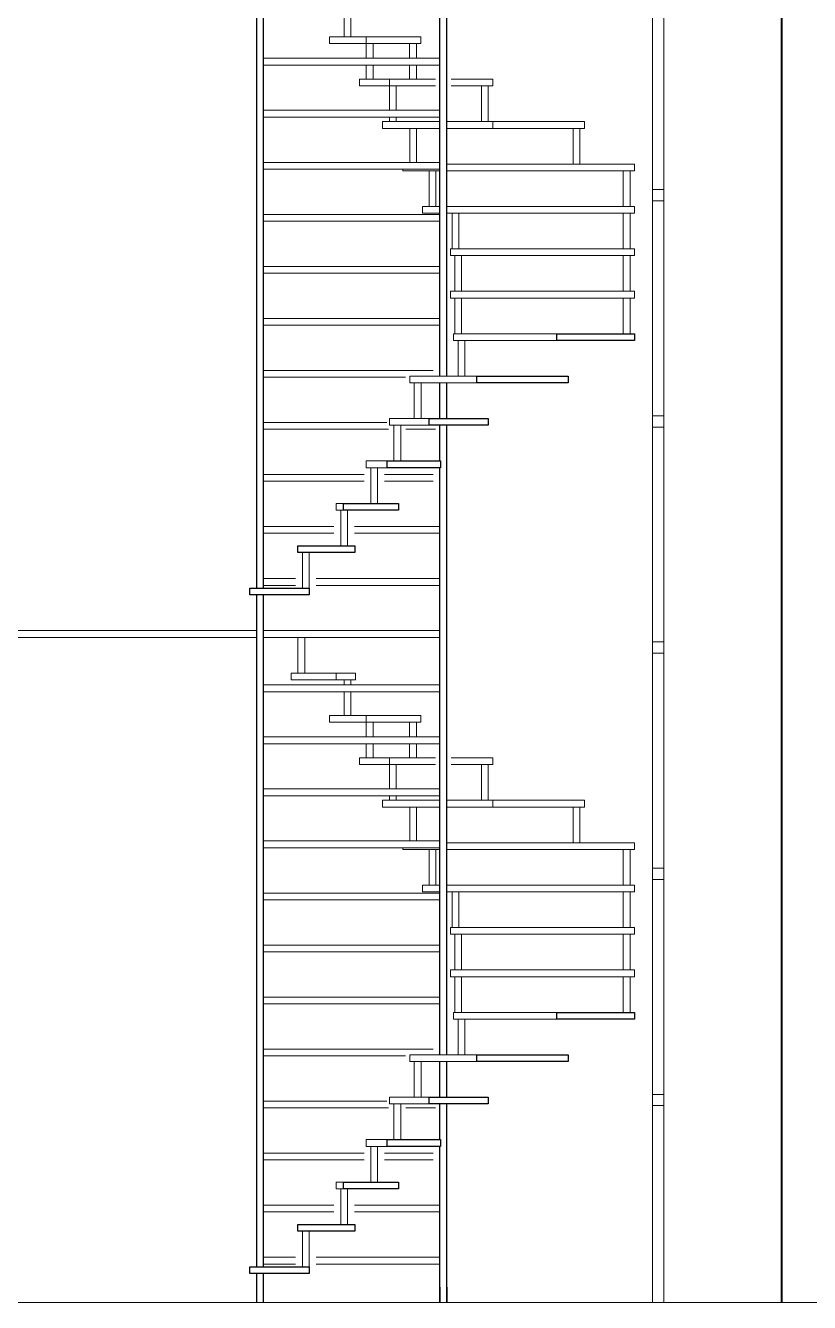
# Model space of a CAD drawing. Header units: millimetres. Extents: x 2016.56 to 2021.8, y 13721.83 to 13722.48.
# Drawn here: x 2019.1237 to 2019.193, y 13722.0455 to 13722.1584 of the extents above; entities that cross this region are included whole.
import ezdxf

# ---------------------------------------------------------------- set-up
doc = ezdxf.new("R2010")
doc.units = ezdxf.units.MM
doc.layers.get('0').update_dxf_attribs({"lineweight": 20})
doc.layers.add('0.3', color=150, linetype='Continuous', lineweight=30)
doc.layers.add('DUVAR', color=4, linetype='Continuous', lineweight=40)

msp = doc.modelspace()

# ---------------------------------------------------------------- linework, layer by layer
for p, q in [((2019.179171023997, 13722.39727860414), (2019.179171023997, 13722.04553762157)), ((2019.180171023997, 13722.39727860414), (2019.180171023997, 13722.04553762157)), ((2019.151898538004, 13722.15953762157), (2019.151898538004, 13722.15743762157)), ((2019.152498538004, 13722.15953762157), (2019.152498538004, 13722.15743762157)), ((2019.150602645101, 13722.15743762157), (2019.153856557354, 13722.15743762157)), ((2019.150602645101, 13722.15683762157), (2019.150602645101, 13722.15743762157)), ((2019.153856557354, 13722.15683762157), (2019.150602645101, 13722.15683762157)), ((2019.153856557354, 13722.15743762157), (2019.158681902074, 13722.15743762157)), ((2019.153856557354, 13722.15743762157), (2019.153856557354, 13722.15683762157)), ((2019.158681902074, 13722.15683762157), (2019.153856557354, 13722.15683762157)), ((2019.153856557354, 13722.15683762157), (2019.153856557354, 13722.15553762157)), ((2019.154456557354, 13722.15683762157), (2019.154456557354, 13722.15553762157)), ((2019.157681902074, 13722.15683762157), (2019.157681902074, 13722.15553762157)), ((2019.158281902074, 13722.15683762157), (2019.158281902074, 13722.15553762157)), ((2019.158681902074, 13722.15743762157), (2019.158681902074, 13722.15683762157)), ((2019.144771023997, 13722.15553762157), (2019.160371023997, 13722.15553762157)), ((2019.144771023997, 13722.15493762157), (2019.160371023997, 13722.15493762157)), ((2019.153856557354, 13722.15493762157), (2019.153856557354, 13722.15368762157)), ((2019.154456557354, 13722.15493762157), (2019.154456557354, 13722.15368762157)), ((2019.157681902074, 13722.15493762157), (2019.157681902074, 13722.15368762157)), ((2019.158281902074, 13722.15493762157), (2019.158281902074, 13722.15368762157)), ((2019.153256557355, 13722.15368762157), (2019.155904423384, 13722.15368762157)), ((2019.153256557355, 13722.15308762157), (2019.153256557355, 13722.15368762157)), ((2019.155904423384, 13722.15368762157), (2019.159971023998, 13722.15368762157)), ((2019.155904423384, 13722.15368762157), (2019.155904423384, 13722.15308762157)), ((2019.161371023997, 13722.15368762157), (2019.165042801649, 13722.15368762157)), ((2019.165042801649, 13722.15368762157), (2019.165042801649, 13722.15308762157)), ((2019.155904423384, 13722.15308762157), (2019.153256557355, 13722.15308762157)), ((2019.155904423384, 13722.15308762157), (2019.155904423384, 13722.15093762157)), ((2019.159971023998, 13722.15308762157), (2019.155904423384, 13722.15308762157)), ((2019.156504423384, 13722.15308762157), (2019.156504423384, 13722.15093762157)), ((2019.165042801649, 13722.15308762157), (2019.161371023997, 13722.15308762157)), ((2019.164042801649, 13722.15308762157), (2019.164042801649, 13722.14993762157)), ((2019.164642801649, 13722.15308762157), (2019.164642801649, 13722.14993762157)), ((2019.144771023997, 13722.15093762157), (2019.160371023997, 13722.15093762157)), ((2019.144771023997, 13722.15033762157), (2019.160371023997, 13722.15033762157)), ((2019.155304423384, 13722.14933762157), (2019.155304423384, 13722.14993762157)), ((2019.155304423384, 13722.14993762157), (2019.160371023997, 13722.14993762157)), ((2019.155904423384, 13722.15033762157), (2019.155904423384, 13722.14993762157)), ((2019.156504423384, 13722.15033762157), (2019.156504423384, 13722.14993762157)), ((2019.160971023997, 13722.14993762157), (2019.165042801649, 13722.14993762157)), ((2019.165042801649, 13722.14993762157), (2019.165042801649, 13722.14933762157)), ((2019.165042801649, 13722.14993762157), (2019.173146463123, 13722.14993762157)), ((2019.165042801649, 13722.14933762157), (2019.165042801649, 13722.14993762157)), ((2019.173146463123, 13722.14993762157), (2019.173146463123, 13722.14933762157)), ((2019.160371023997, 13722.14933762157), (2019.155304423384, 13722.14933762157)), ((2019.157694676556, 13722.14933762157), (2019.157694676556, 13722.14633762157)), ((2019.158294676556, 13722.14933762157), (2019.158294676556, 13722.14633762157)), ((2019.165042801649, 13722.14933762157), (2019.160971023997, 13722.14933762157)), ((2019.173146463123, 13722.14933762157), (2019.165042801649, 13722.14933762157)), ((2019.172146463123, 13722.14933762157), (2019.172146463123, 13722.14618762157)), ((2019.172746463123, 13722.14933762157), (2019.172746463123, 13722.14618762157)), ((2019.144771023997, 13722.14633762157), (2019.160371023997, 13722.14633762157)), ((2019.144771023997, 13722.14573762157), (2019.160371023997, 13722.14573762157)), ((2019.157094676556, 13722.14558762157), (2019.157094676556, 13722.14573762157)), ((2019.160371023997, 13722.14558762157), (2019.157094676556, 13722.14558762157)), ((2019.159416227759, 13722.14558762157), (2019.159416227759, 13722.14243762157)), ((2019.160016227759, 13722.14558762157), (2019.160016227759, 13722.14243762157)), ((2019.160971023997, 13722.14618762157), (2019.177571023997, 13722.14618762157)), ((2019.177571023997, 13722.14558762157), (2019.160971023997, 13722.14558762157)), ((2019.176571023997, 13722.14558762157), (2019.176571023997, 13722.14243762157)), ((2019.177171023998, 13722.14558762157), (2019.177171023998, 13722.14243762157)), ((2019.177571023997, 13722.14618762157), (2019.177571023997, 13722.14558762157)), ((2019.179171023997, 13722.14393762157), (2019.180171023997, 13722.14393762157)), ((2019.158816227759, 13722.14183762157), (2019.158816227759, 13722.14243762157)), ((2019.158816227759, 13722.14243762157), (2019.160371023997, 13722.14243762157)), ((2019.160971023997, 13722.14243762157), (2019.177571023997, 13722.14243762157)), ((2019.177571023997, 13722.14243762157), (2019.177571023997, 13722.14183762157)), ((2019.179171023997, 13722.14293762157), (2019.180171023997, 13722.14293762157)), ((2019.144771023997, 13722.14173762157), (2019.160371023997, 13722.14173762157)), ((2019.144771023997, 13722.14113762157), (2019.160371023997, 13722.14113762157)), ((2019.160371023997, 13722.14183762157), (2019.158816227759, 13722.14183762157)), ((2019.177571023997, 13722.14183762157), (2019.160971023997, 13722.14183762157)), ((2019.161435116281, 13722.14183762157), (2019.161435116281, 13722.13868762157)), ((2019.162035116281, 13722.14183762157), (2019.162035116281, 13722.13868762157)), ((2019.176571023997, 13722.14183762157), (2019.176571023997, 13722.13868762157)), ((2019.177171023998, 13722.14183762157), (2019.177171023998, 13722.13868762157)), ((2019.161288455969, 13722.13868762157), (2019.177571023997, 13722.13868762157)), ((2019.161288455969, 13722.13808762157), (2019.161288455969, 13722.13868762157)), ((2019.177571023997, 13722.13868762157), (2019.177571023997, 13722.13808762157)), ((2019.177571023997, 13722.13808762157), (2019.161288455969, 13722.13808762157)), ((2019.161688455969, 13722.13808762157), (2019.161688455969, 13722.13493762157)), ((2019.162288455969, 13722.13808762157), (2019.162288455969, 13722.13493762157)), ((2019.176571023997, 13722.13808762157), (2019.176571023997, 13722.13493762157)), ((2019.177171023998, 13722.13808762157), (2019.177171023998, 13722.13493762157)), ((2019.144771023997, 13722.13713762157), (2019.160371023997, 13722.13713762157)), ((2019.144771023997, 13722.13653762157), (2019.160371023997, 13722.13653762157)), ((2019.161288455969, 13722.13493762157), (2019.177571023997, 13722.13493762157)), ((2019.161288455969, 13722.13433762157), (2019.161288455969, 13722.13493762157)), ((2019.177571023997, 13722.13433762157), (2019.161288455969, 13722.13433762157)), ((2019.161688455969, 13722.13433762157), (2019.161688455969, 13722.13118762157)), ((2019.162288455969, 13722.13433762157), (2019.162288455969, 13722.13118762157)), ((2019.176571023997, 13722.13433762157), (2019.176571023997, 13722.13118762157)), ((2019.177171023998, 13722.13433762157), (2019.177171023998, 13722.13118762157)), ((2019.177571023997, 13722.13493762157), (2019.177571023997, 13722.13433762157)), ((2019.144771023997, 13722.13253762157), (2019.160371023997, 13722.13253762157)), ((2019.144771023997, 13722.13193762157), (2019.160371023997, 13722.13193762157)), ((2019.17069632494, 13722.13118762157), (2019.161571023997, 13722.13118762157)), ((2019.161571023997, 13722.13118762157), (2019.161571023997, 13722.13058762157)), ((2019.161571023997, 13722.13058762157), (2019.17069632494, 13722.13058762157)), ((2019.161971023997, 13722.13058762157), (2019.161971023997, 13722.12743762157)), ((2019.162571023998, 13722.13058762157), (2019.162571023998, 13722.12743762157)), ((2019.144771023997, 13722.12793762157), (2019.159771023997, 13722.12793762157)), ((2019.144771023997, 13722.12733762157), (2019.157338603661, 13722.12733762157)), ((2019.163632672346, 13722.12743762157), (2019.157694676556, 13722.12743762157)), ((2019.157694676556, 13722.12743762157), (2019.157694676556, 13722.12683762157)), ((2019.157694676556, 13722.12683762157), (2019.163632672346, 13722.12683762157)), ((2019.158094676556, 13722.12683762157), (2019.158094676556, 13722.12368762157)), ((2019.158694676556, 13722.12683762157), (2019.158694676556, 13722.12368762157)), ((2019.179171023997, 13722.12393762157), (2019.180171023997, 13722.12393762157)), ((2019.144771023997, 13722.12333762157), (2019.155684150888, 13722.12333762157)), ((2019.159416227759, 13722.12368762157), (2019.155904423384, 13722.12368762157)), ((2019.155904423384, 13722.12368762157), (2019.155904423384, 13722.12308762157)), ((2019.155904423384, 13722.12308762157), (2019.159416227759, 13722.12308762157)), ((2019.156304423384, 13722.12308762157), (2019.156304423384, 13722.11993762157)), ((2019.156904423384, 13722.12308762157), (2019.156904423384, 13722.11993762157)), ((2019.179171023997, 13722.12293762157), (2019.180171023997, 13722.12293762157)), ((2019.144771023997, 13722.12273762157), (2019.155806878702, 13722.12273762157)), ((2019.157351126033, 13722.12273762157), (2019.159969180141, 13722.12273762157)), ((2019.155710898049, 13722.11993762157), (2019.153856557354, 13722.11993762157)), ((2019.153856557354, 13722.11993762157), (2019.153856557354, 13722.11933762157)), ((2019.144771023997, 13722.11873762157), (2019.153656557354, 13722.11873762157)), ((2019.153856557354, 13722.11933762157), (2019.155710898049, 13722.11933762157)), ((2019.154256557355, 13722.11933762157), (2019.154256557355, 13722.11618762157)), ((2019.154856557355, 13722.11933762157), (2019.154856557355, 13722.11618762157)), ((2019.155456557354, 13722.11873762157), (2019.159771023997, 13722.11873762157)), ((2019.144771023997, 13722.11813762157), (2019.153656557354, 13722.11813762157)), ((2019.155456557354, 13722.11813762157), (2019.159771023997, 13722.11813762157)), ((2019.151854362938, 13722.11618762157), (2019.151202645101, 13722.11618762157)), ((2019.151202645101, 13722.11618762157), (2019.151202645101, 13722.11558762157)), ((2019.151202645101, 13722.11558762157), (2019.151854362938, 13722.11558762157)), ((2019.151602645101, 13722.11558762157), (2019.151602645101, 13722.11243762157)), ((2019.152202645101, 13722.11558762157), (2019.152202645101, 13722.11243762157)), ((2019.144771023997, 13722.11413762157), (2019.151002645101, 13722.11413762157)), ((2019.152802645101, 13722.11413762157), (2019.160371023997, 13722.11413762157)), ((2019.144771023997, 13722.11353762157), (2019.151002645101, 13722.11353762157)), ((2019.152802645101, 13722.11353762157), (2019.160371023997, 13722.11353762157)), ((2019.148214681597, 13722.11183762157), (2019.148214681597, 13722.10868762157)), ((2019.148814681598, 13722.11183762157), (2019.148814681598, 13722.10868762157)), ((2019.144771023997, 13722.10953762157), (2019.147614681597, 13722.10953762157)), ((2019.149414681597, 13722.10953762157), (2019.160371023997, 13722.10953762157)), ((2019.144771023997, 13722.10893762157), (2019.147614681597, 13722.10893762157)), ((2019.149414681597, 13722.10893762157), (2019.160371023997, 13722.10893762157)), ((2019.122171023997, 13722.10493762157), (2019.144171023997, 13722.10493762157)), ((2019.144771023997, 13722.10493762157), (2019.160371023997, 13722.10493762157)), ((2019.122171023997, 13722.10433762157), (2019.144171023997, 13722.10433762157)), ((2019.144771023997, 13722.10433762157), (2019.160371023997, 13722.10433762157)), ((2019.147814681598, 13722.10433762157), (2019.147814681598, 13722.10118762157)), ((2019.148414681597, 13722.10433762157), (2019.148414681597, 13722.10118762157)), ((2019.179171023997, 13722.10393762157), (2019.180171023997, 13722.10393762157)), ((2019.179171023997, 13722.10293762157), (2019.180171023997, 13722.10293762157)), ((2019.147214681597, 13722.10118762157), (2019.151202645101, 13722.10118762157)), ((2019.147214681597, 13722.10058762157), (2019.147214681597, 13722.10118762157)), ((2019.151202645101, 13722.10058762157), (2019.147214681597, 13722.10058762157)), ((2019.151202645101, 13722.10118762157), (2019.152898538004, 13722.10118762157)), ((2019.151202645101, 13722.10058762157), (2019.151202645101, 13722.10118762157)), ((2019.151202645101, 13722.10118762157), (2019.151202645101, 13722.10058762157)), ((2019.152898538004, 13722.10058762157), (2019.151202645101, 13722.10058762157)), ((2019.151898538004, 13722.10058762157), (2019.151898538004, 13722.10013762157)), ((2019.152498538004, 13722.10058762157), (2019.152498538004, 13722.10013762157)), ((2019.152898538004, 13722.10118762157), (2019.152898538004, 13722.10058762157)), ((2019.144771023997, 13722.10013762157), (2019.160371023997, 13722.10013762157)), ((2019.144771023997, 13722.09953762157), (2019.160371023997, 13722.09953762157)), ((2019.151898538004, 13722.09953762157), (2019.151898538004, 13722.09743762157)), ((2019.152498538004, 13722.09953762157), (2019.152498538004, 13722.09743762157)), ((2019.152898538004, 13722.10013762157), (2019.160371023997, 13722.10013762157)), ((2019.152898538004, 13722.09953762157), (2019.160371023997, 13722.09953762157)), ((2019.150602645101, 13722.09743762157), (2019.153856557354, 13722.09743762157)), ((2019.150602645101, 13722.09683762157), (2019.150602645101, 13722.09743762157)), ((2019.153856557354, 13722.09683762157), (2019.150602645101, 13722.09683762157)), ((2019.153856557354, 13722.09743762157), (2019.158681902074, 13722.09743762157)), ((2019.153856557354, 13722.09743762157), (2019.153856557354, 13722.09683762157)), ((2019.158681902074, 13722.09683762157), (2019.153856557354, 13722.09683762157)), ((2019.153856557354, 13722.09683762157), (2019.153856557354, 13722.09553762157)), ((2019.154456557354, 13722.09683762157), (2019.154456557354, 13722.09553762157)), ((2019.157681902074, 13722.09683762157), (2019.157681902074, 13722.09553762157)), ((2019.158281902074, 13722.09683762157), (2019.158281902074, 13722.09553762157)), ((2019.158681902074, 13722.09743762157), (2019.158681902074, 13722.09683762157)), ((2019.144771023997, 13722.09553762157), (2019.160371023997, 13722.09553762157)), ((2019.144771023997, 13722.09493762157), (2019.160371023997, 13722.09493762157)), ((2019.153856557354, 13722.09493762157), (2019.153856557354, 13722.09368762157)), ((2019.154456557354, 13722.09493762157), (2019.154456557354, 13722.09368762157)), ((2019.157681902074, 13722.09493762157), (2019.157681902074, 13722.09368762157)), ((2019.158281902074, 13722.09493762157), (2019.158281902074, 13722.09368762157)), ((2019.153256557355, 13722.09368762157), (2019.155904423384, 13722.09368762157)), ((2019.153256557355, 13722.09308762157), (2019.153256557355, 13722.09368762157)), ((2019.155904423384, 13722.09368762157), (2019.159971023998, 13722.09368762157)), ((2019.155904423384, 13722.09368762157), (2019.155904423384, 13722.09308762157)), ((2019.161371023997, 13722.09368762157), (2019.165042801649, 13722.09368762157)), ((2019.165042801649, 13722.09368762157), (2019.165042801649, 13722.09308762157)), ((2019.155904423384, 13722.09308762157), (2019.153256557355, 13722.09308762157)), ((2019.155904423384, 13722.09308762157), (2019.155904423384, 13722.09093762157)), ((2019.159971023998, 13722.09308762157), (2019.155904423384, 13722.09308762157)), ((2019.156504423384, 13722.09308762157), (2019.156504423384, 13722.09093762157)), ((2019.165042801649, 13722.09308762157), (2019.161371023997, 13722.09308762157)), ((2019.164042801649, 13722.09308762157), (2019.164042801649, 13722.08993762157)), ((2019.164642801649, 13722.09308762157), (2019.164642801649, 13722.08993762157)), ((2019.144771023997, 13722.09093762157), (2019.160371023997, 13722.09093762157)), ((2019.144771023997, 13722.09033762157), (2019.160371023997, 13722.09033762157)), ((2019.155904423384, 13722.09033762157), (2019.155904423384, 13722.08993762157)), ((2019.156504423384, 13722.09033762157), (2019.156504423384, 13722.08993762157)), ((2019.155304423384, 13722.08933762157), (2019.155304423384, 13722.08993762157)), ((2019.155304423384, 13722.08993762157), (2019.160371023997, 13722.08993762157)), ((2019.160371023997, 13722.08933762157), (2019.155304423384, 13722.08933762157)), ((2019.157694676556, 13722.08933762157), (2019.157694676556, 13722.08633762157)), ((2019.158294676556, 13722.08933762157), (2019.158294676556, 13722.08633762157)), ((2019.160971023997, 13722.08993762157), (2019.165042801649, 13722.08993762157)), ((2019.165042801649, 13722.08933762157), (2019.160971023997, 13722.08933762157)), ((2019.165042801649, 13722.08993762157), (2019.165042801649, 13722.08933762157)), ((2019.165042801649, 13722.08993762157), (2019.173146463123, 13722.08993762157)), ((2019.165042801649, 13722.08933762157), (2019.165042801649, 13722.08993762157)), ((2019.173146463123, 13722.08933762157), (2019.165042801649, 13722.08933762157)), ((2019.172146463123, 13722.08933762157), (2019.172146463123, 13722.08618762157)), ((2019.172746463123, 13722.08933762157), (2019.172746463123, 13722.08618762157)), ((2019.173146463123, 13722.08993762157), (2019.173146463123, 13722.08933762157)), ((2019.144771023997, 13722.08633762157), (2019.160371023997, 13722.08633762157)), ((2019.144771023997, 13722.08573762157), (2019.160371023997, 13722.08573762157)), ((2019.157094676556, 13722.08558762157), (2019.157094676556, 13722.08573762157)), ((2019.160371023997, 13722.08558762157), (2019.157094676556, 13722.08558762157)), ((2019.159416227759, 13722.08558762157), (2019.159416227759, 13722.08243762157)), ((2019.160016227759, 13722.08558762157), (2019.160016227759, 13722.08243762157)), ((2019.160971023997, 13722.08618762157), (2019.177571023997, 13722.08618762157)), ((2019.177571023997, 13722.08558762157), (2019.160971023997, 13722.08558762157)), ((2019.176571023997, 13722.08558762157), (2019.176571023997, 13722.08243762157)), ((2019.177171023998, 13722.08558762157), (2019.177171023998, 13722.08243762157)), ((2019.177571023997, 13722.08618762157), (2019.177571023997, 13722.08558762157)), ((2019.179171023997, 13722.08393762157), (2019.180171023997, 13722.08393762157)), ((2019.158816227759, 13722.08183762157), (2019.158816227759, 13722.08243762157)), ((2019.158816227759, 13722.08243762157), (2019.160371023997, 13722.08243762157)), ((2019.160971023997, 13722.08243762157), (2019.177571023997, 13722.08243762157)), ((2019.177571023997, 13722.08243762157), (2019.177571023997, 13722.08183762157)), ((2019.179171023997, 13722.08293762157), (2019.180171023997, 13722.08293762157)), ((2019.144771023997, 13722.08173762157), (2019.160371023997, 13722.08173762157)), ((2019.144771023997, 13722.08113762157), (2019.160371023997, 13722.08113762157)), ((2019.160371023997, 13722.08183762157), (2019.158816227759, 13722.08183762157)), ((2019.177571023997, 13722.08183762157), (2019.160971023997, 13722.08183762157)), ((2019.161435116281, 13722.08183762157), (2019.161435116281, 13722.07868762157)), ((2019.162035116281, 13722.08183762157), (2019.162035116281, 13722.07868762157)), ((2019.176571023997, 13722.08183762157), (2019.176571023997, 13722.07868762157)), ((2019.177171023998, 13722.08183762157), (2019.177171023998, 13722.07868762157)), ((2019.161288455969, 13722.07868762157), (2019.177571023997, 13722.07868762157)), ((2019.161288455969, 13722.07808762157), (2019.161288455969, 13722.07868762157)), ((2019.177571023997, 13722.07808762157), (2019.161288455969, 13722.07808762157)), ((2019.161688455969, 13722.07808762157), (2019.161688455969, 13722.07493762157)), ((2019.162288455969, 13722.07808762157), (2019.162288455969, 13722.07493762157)), ((2019.176571023997, 13722.07808762157), (2019.176571023997, 13722.07493762157)), ((2019.177171023998, 13722.07808762157), (2019.177171023998, 13722.07493762157)), ((2019.177571023997, 13722.07868762157), (2019.177571023997, 13722.07808762157)), ((2019.144771023997, 13722.07713762157), (2019.160371023997, 13722.07713762157)), ((2019.144771023997, 13722.07653762157), (2019.160371023997, 13722.07653762157)), ((2019.161288455969, 13722.07493762157), (2019.177571023997, 13722.07493762157)), ((2019.161288455969, 13722.07433762157), (2019.161288455969, 13722.07493762157)), ((2019.177571023997, 13722.07433762157), (2019.161288455969, 13722.07433762157)), ((2019.161688455969, 13722.07433762157), (2019.161688455969, 13722.07118762157)), ((2019.162288455969, 13722.07433762157), (2019.162288455969, 13722.07118762157)), ((2019.176571023997, 13722.07433762157), (2019.176571023997, 13722.07118762157)), ((2019.177171023998, 13722.07433762157), (2019.177171023998, 13722.07118762157)), ((2019.177571023997, 13722.07493762157), (2019.177571023997, 13722.07433762157)), ((2019.144771023997, 13722.07253762157), (2019.160371023997, 13722.07253762157)), ((2019.144771023997, 13722.07193762157), (2019.160371023997, 13722.07193762157)), ((2019.17069632494, 13722.07118762157), (2019.161571023997, 13722.07118762157)), ((2019.161571023997, 13722.07118762157), (2019.161571023997, 13722.07058762157)), ((2019.161571023997, 13722.07058762157), (2019.17069632494, 13722.07058762157)), ((2019.161971023997, 13722.07058762157), (2019.161971023997, 13722.06743762157)), ((2019.162571023998, 13722.07058762157), (2019.162571023998, 13722.06743762157)), ((2019.144771023997, 13722.06793762157), (2019.159771023997, 13722.06793762157)), ((2019.144771023997, 13722.06733762157), (2019.157338603661, 13722.06733762157)), ((2019.163632672346, 13722.06743762157), (2019.157694676556, 13722.06743762157)), ((2019.157694676556, 13722.06743762157), (2019.157694676556, 13722.06683762157)), ((2019.157694676556, 13722.06683762157), (2019.163632672346, 13722.06683762157)), ((2019.158094676556, 13722.06683762157), (2019.158094676556, 13722.06368762157)), ((2019.158694676556, 13722.06683762157), (2019.158694676556, 13722.06368762157)), ((2019.144771023997, 13722.06333762157), (2019.155684150888, 13722.06333762157)), ((2019.159416227759, 13722.06368762157), (2019.155904423384, 13722.06368762157)), ((2019.155904423384, 13722.06368762157), (2019.155904423384, 13722.06308762157)), ((2019.155904423384, 13722.06308762157), (2019.159416227759, 13722.06308762157)), ((2019.156304423384, 13722.06308762157), (2019.156304423384, 13722.05993762157)), ((2019.156904423384, 13722.06308762157), (2019.156904423384, 13722.05993762157)), ((2019.179171023997, 13722.06393762157), (2019.180171023997, 13722.06393762157)), ((2019.179171023997, 13722.06293762157), (2019.180171023997, 13722.06293762157)), ((2019.144771023997, 13722.06273762157), (2019.155806878702, 13722.06273762157)), ((2019.157351126033, 13722.06273762157), (2019.159969180141, 13722.06273762157)), ((2019.155710898049, 13722.05993762157), (2019.153856557354, 13722.05993762157)), ((2019.153856557354, 13722.05993762157), (2019.153856557354, 13722.05933762157)), ((2019.144771023997, 13722.05873762157), (2019.153656557354, 13722.05873762157)), ((2019.153856557354, 13722.05933762157), (2019.155710898049, 13722.05933762157)), ((2019.154256557355, 13722.05933762157), (2019.154256557355, 13722.05618762157)), ((2019.154856557355, 13722.05933762157), (2019.154856557355, 13722.05618762157)), ((2019.155456557354, 13722.05873762157), (2019.159771023997, 13722.05873762157)), ((2019.144771023997, 13722.05813762157), (2019.153656557354, 13722.05813762157)), ((2019.155456557354, 13722.05813762157), (2019.159771023997, 13722.05813762157)), ((2019.151854362938, 13722.05618762157), (2019.151202645101, 13722.05618762157)), ((2019.151202645101, 13722.05618762157), (2019.151202645101, 13722.05558762157)), ((2019.151202645101, 13722.05558762157), (2019.151854362938, 13722.05558762157)), ((2019.151602645101, 13722.05558762157), (2019.151602645101, 13722.05243762157)), ((2019.152202645101, 13722.05558762157), (2019.152202645101, 13722.05243762157)), ((2019.144771023997, 13722.05413762157), (2019.151002645101, 13722.05413762157)), ((2019.152802645101, 13722.05413762157), (2019.160371023997, 13722.05413762157)), ((2019.144771023997, 13722.05353762157), (2019.151002645101, 13722.05353762157)), ((2019.152802645101, 13722.05353762157), (2019.160371023997, 13722.05353762157)), ((2019.148214681597, 13722.05183762157), (2019.148214681597, 13722.04868762157)), ((2019.148814681598, 13722.05183762157), (2019.148814681598, 13722.04868762157)), ((2019.144771023997, 13722.04953762157), (2019.147614681597, 13722.04953762157)), ((2019.149414681597, 13722.04953762157), (2019.160371023997, 13722.04953762157)), ((2019.144771023997, 13722.04893762157), (2019.147614681597, 13722.04893762157)), ((2019.149414681597, 13722.04893762157), (2019.160371023997, 13722.04893762157)), ((2019.238899136504, 13722.04553762157), (2019.087171023997, 13722.04553762157))]:
    msp.add_line(p, q)
at = {"layer": '0.3'}
for p, q in [((2019.144171023997, 13722.10868762157), (2019.144171023997, 13722.16493762157)), ((2019.144771023997, 13722.10868762157), (2019.144771023997, 13722.16493762157)), ((2019.160371023997, 13722.12743762157), (2019.160371023997, 13722.16493762157)), ((2019.160971023997, 13722.12743762157), (2019.160971023997, 13722.16493762157)), ((2019.17069632494, 13722.13118762157), (2019.177571023997, 13722.13118762157)), ((2019.17069632494, 13722.13058762157), (2019.17069632494, 13722.13118762157)), ((2019.177571023997, 13722.13118762157), (2019.177571023997, 13722.13058762157)), ((2019.177571023997, 13722.13058762157), (2019.17069632494, 13722.13058762157)), ((2019.163632672346, 13722.12743762157), (2019.17169632494, 13722.12743762157)), ((2019.163632672346, 13722.12683762157), (2019.163632672346, 13722.12743762157)), ((2019.17169632494, 13722.12743762157), (2019.17169632494, 13722.12683762157)), ((2019.160371023997, 13722.12368762157), (2019.160371023997, 13722.12683762157)), ((2019.160971023997, 13722.12368762157), (2019.160971023997, 13722.12683762157)), ((2019.17169632494, 13722.12683762157), (2019.163632672346, 13722.12683762157)), ((2019.159416227759, 13722.12368762157), (2019.164632672346, 13722.12368762157)), ((2019.159416227759, 13722.12308762157), (2019.159416227759, 13722.12368762157)), ((2019.164632672346, 13722.12308762157), (2019.159416227759, 13722.12308762157)), ((2019.160371023997, 13722.11993762157), (2019.160371023997, 13722.12308762157)), ((2019.160971023997, 13722.10493762157), (2019.160971023997, 13722.12308762157)), ((2019.164632672346, 13722.12368762157), (2019.164632672346, 13722.12308762157)), ((2019.155710898049, 13722.11993762157), (2019.160416227759, 13722.11993762157)), ((2019.155710898049, 13722.11933762157), (2019.155710898049, 13722.11993762157)), ((2019.160416227759, 13722.11993762157), (2019.160416227759, 13722.11933762157)), ((2019.160416227759, 13722.11933762157), (2019.155710898049, 13722.11933762157)), ((2019.160371023997, 13722.10493762157), (2019.160371023997, 13722.11933762157)), ((2019.151854362938, 13722.11618762157), (2019.156710898049, 13722.11618762157)), ((2019.151854362938, 13722.11558762157), (2019.151854362938, 13722.11618762157)), ((2019.156710898049, 13722.11618762157), (2019.156710898049, 13722.11558762157)), ((2019.156710898049, 13722.11558762157), (2019.151854362938, 13722.11558762157)), ((2019.147814681598, 13722.11243762157), (2019.152854362938, 13722.11243762157)), ((2019.147814681598, 13722.11183762157), (2019.147814681598, 13722.11243762157)), ((2019.152854362938, 13722.11183762157), (2019.147814681598, 13722.11183762157)), ((2019.152854362938, 13722.11243762157), (2019.152854362938, 13722.11183762157)), ((2019.143571023998, 13722.10868762157), (2019.148814681598, 13722.10868762157)), ((2019.143571023998, 13722.10808762157), (2019.143571023998, 13722.10868762157)), ((2019.148814681598, 13722.10808762157), (2019.143571023998, 13722.10808762157)), ((2019.144171023997, 13722.10493762157), (2019.144171023997, 13722.10808762157)), ((2019.144771023997, 13722.10493762157), (2019.144771023997, 13722.10808762157)), ((2019.148814681598, 13722.10868762157), (2019.148814681598, 13722.10808762157)), ((2019.144171023997, 13722.04868762157), (2019.144171023997, 13722.10493762157)), ((2019.144771023997, 13722.04868762157), (2019.144771023997, 13722.10493762157)), ((2019.160371023997, 13722.06743762157), (2019.160371023997, 13722.10493762157)), ((2019.160971023997, 13722.06743762157), (2019.160971023997, 13722.10493762157)), ((2019.17069632494, 13722.07118762157), (2019.177571023997, 13722.07118762157)), ((2019.17069632494, 13722.07058762157), (2019.17069632494, 13722.07118762157)), ((2019.177571023997, 13722.07118762157), (2019.177571023997, 13722.07058762157)), ((2019.177571023997, 13722.07058762157), (2019.17069632494, 13722.07058762157)), ((2019.160371023997, 13722.06368762157), (2019.160371023997, 13722.06683762157)), ((2019.160971023997, 13722.06368762157), (2019.160971023997, 13722.06683762157)), ((2019.163632672346, 13722.06743762157), (2019.17169632494, 13722.06743762157)), ((2019.163632672346, 13722.06683762157), (2019.163632672346, 13722.06743762157)), ((2019.17169632494, 13722.06683762157), (2019.163632672346, 13722.06683762157)), ((2019.17169632494, 13722.06743762157), (2019.17169632494, 13722.06683762157)), ((2019.159416227759, 13722.06368762157), (2019.164632672346, 13722.06368762157)), ((2019.159416227759, 13722.06308762157), (2019.159416227759, 13722.06368762157)), ((2019.164632672346, 13722.06308762157), (2019.159416227759, 13722.06308762157)), ((2019.160371023997, 13722.05993762157), (2019.160371023997, 13722.06308762157)), ((2019.160971023997, 13722.04553762157), (2019.160971023997, 13722.06308762157)), ((2019.164632672346, 13722.06368762157), (2019.164632672346, 13722.06308762157)), ((2019.155710898049, 13722.05993762157), (2019.160416227759, 13722.05993762157)), ((2019.155710898049, 13722.05933762157), (2019.155710898049, 13722.05993762157)), ((2019.160416227759, 13722.05993762157), (2019.160416227759, 13722.05933762157)), ((2019.160416227759, 13722.05933762157), (2019.155710898049, 13722.05933762157)), ((2019.160371023997, 13722.04553762157), (2019.160371023997, 13722.05933762157)), ((2019.151854362938, 13722.05618762157), (2019.156710898049, 13722.05618762157)), ((2019.151854362938, 13722.05558762157), (2019.151854362938, 13722.05618762157)), ((2019.156710898049, 13722.05618762157), (2019.156710898049, 13722.05558762157)), ((2019.156710898049, 13722.05558762157), (2019.151854362938, 13722.05558762157)), ((2019.147814681598, 13722.05243762157), (2019.152854362938, 13722.05243762157)), ((2019.147814681598, 13722.05183762157), (2019.147814681598, 13722.05243762157)), ((2019.152854362938, 13722.05183762157), (2019.147814681598, 13722.05183762157)), ((2019.152854362938, 13722.05243762157), (2019.152854362938, 13722.05183762157)), ((2019.143571023998, 13722.04868762157), (2019.148814681598, 13722.04868762157)), ((2019.143571023998, 13722.04808762157), (2019.143571023998, 13722.04868762157)), ((2019.148814681598, 13722.04868762157), (2019.148814681598, 13722.04808762157)), ((2019.148814681598, 13722.04808762157), (2019.143571023998, 13722.04808762157)), ((2019.144171023997, 13722.04553762157), (2019.144171023997, 13722.04808762157)), ((2019.144771023997, 13722.04553762157), (2019.144771023997, 13722.04808762157)), ((2019.160371023997, 13722.04687590549), (2019.160371023997, 13722.04553762157)), ((2019.160971023997, 13722.04687590549), (2019.160971023997, 13722.04553762157))]:
    msp.add_line(p, q, dxfattribs=at)
at = {"layer": 'DUVAR'}
msp.add_line((2019.190571023997, 13722.39693847471), (2019.190571023997, 13722.04553762157), dxfattribs=at)

doc.saveas('drawing.dxf')
